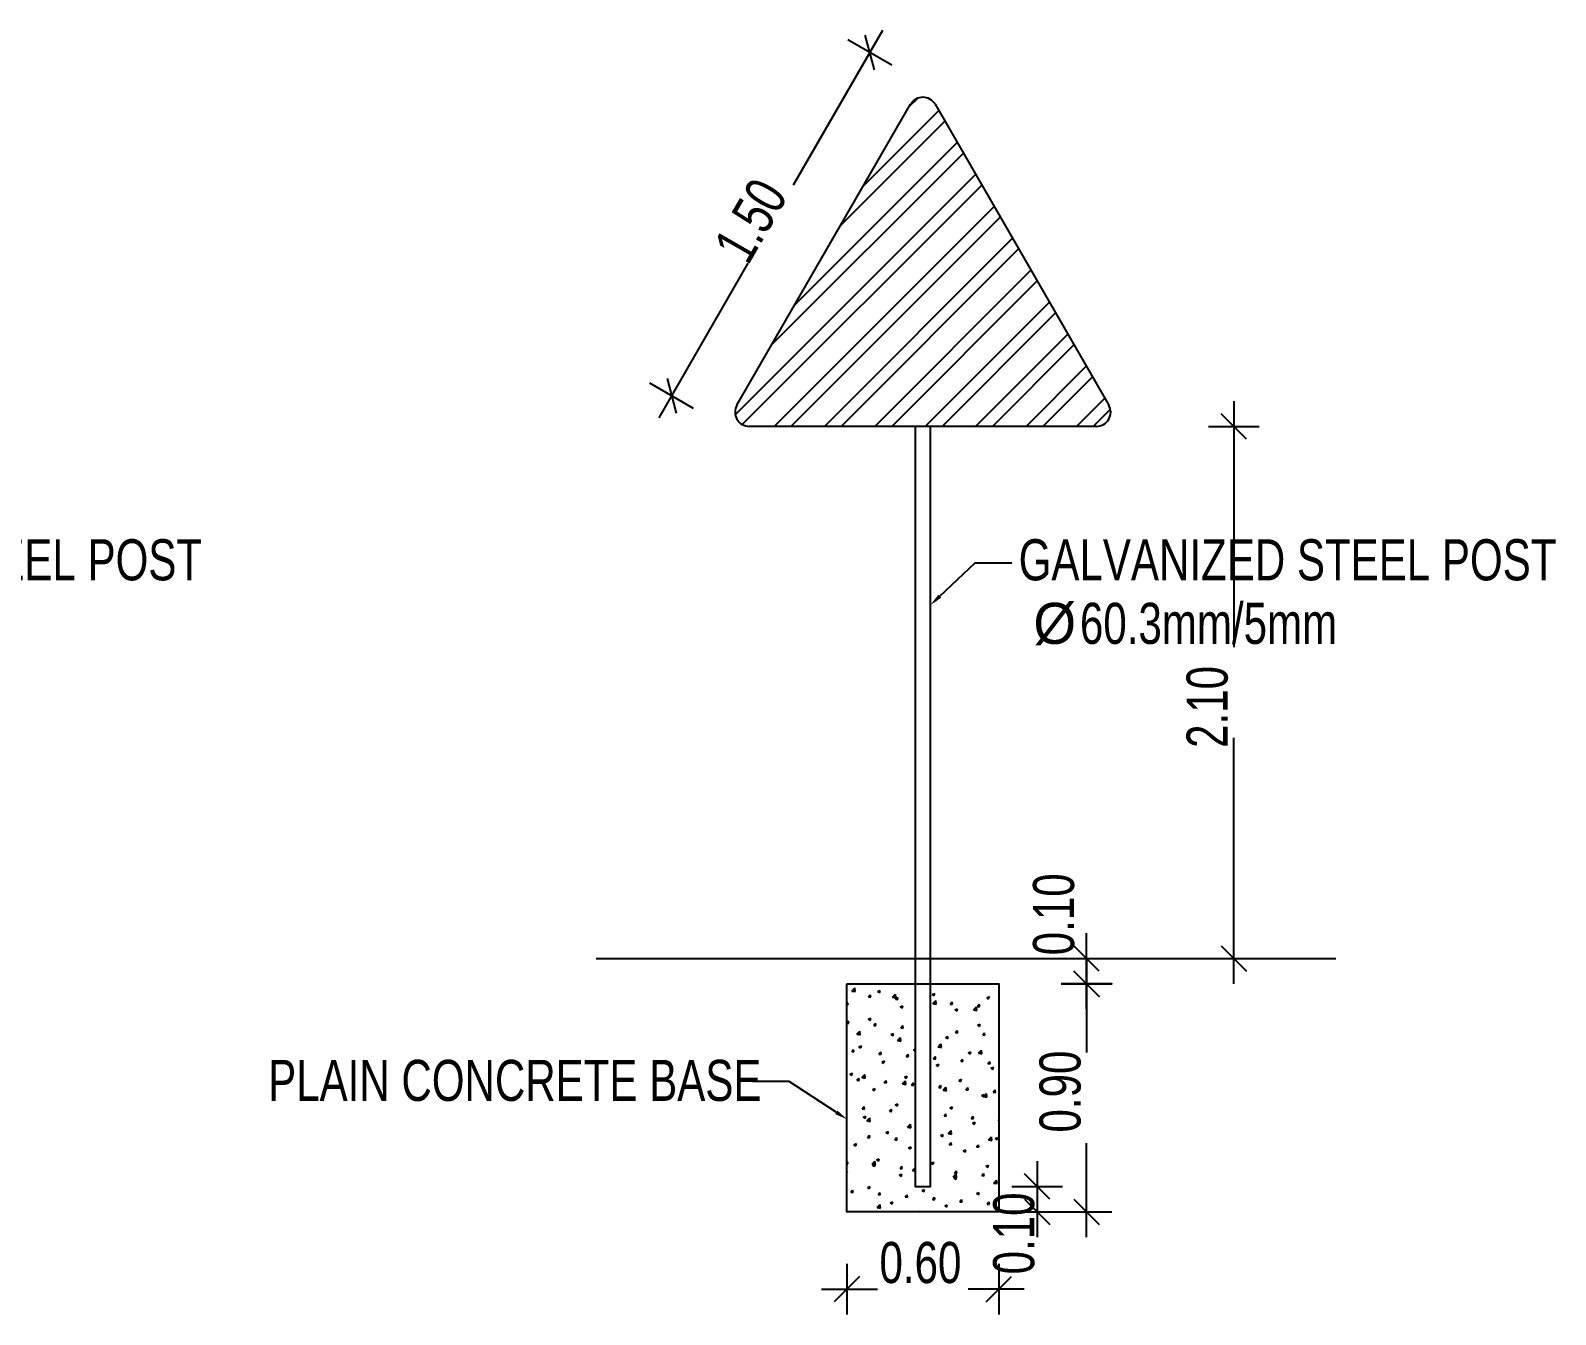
# Model space of a CAD drawing. Header units: metres. Extents: x 427982 to 431722, y 2905273 to 2906993.
# Drawn here: x 428546 to 428676, y 2905935.7 to 2906045.2 of the extents above; entities that cross this region are included whole.
import ezdxf

# ---------------------------------------------------------------- set-up
doc = ezdxf.new("R2010")
doc.units = ezdxf.units.M
doc.layers.add('TI-DETAILS', color=7, linetype='Continuous')
doc.styles.add('JEREC', font='swisscl.ttf')
doc.styles.add('MtXpl_AngsanaUPC', font='')
doc.styles.get('MtXpl_AngsanaUPC').set_extended_font_data('AngsanaUPC')

msp = doc.modelspace()

# ---------------------------------------------------------------- linework, layer by layer
at = {"layer": 'TI-DETAILS', "color": 7}
for p, q in [((428618.6098806975, 2906045.209813283), (428610.9971295968, 2906032.02414159)), ((428619.4004955699, 2906042.259198411), (428615.6592658254, 2906044.419198411)), ((428599.5530678802, 2906012.202445252), (428607.1658189809, 2906025.388116944)), ((428602.5036827523, 2906012.993060123), (428598.7624530079, 2906015.153060124)), ((428648.5533940357, 2906013.623046418), (428648.5533940357, 2905992.64443567)), ((428646.3933940357, 2906011.463046418), (428650.7133940356, 2906011.463046418)), ((428648.5533940357, 2905963.943046417), (428648.5533940357, 2905984.921657165)), ((428636.0130667222, 2905961.783046417), (428636.0130667222, 2905968.263046418)), ((428633.8530667221, 2905966.103046417), (428638.1730667221, 2905966.103046417)), ((428636.0130667222, 2905966.103046417), (428636.0130667222, 2905958.088858999)), ((428646.3933940357, 2905966.103046417), (428650.7133940356, 2905966.103046417)), ((428636.0130667222, 2905942.343046417), (428636.0130667222, 2905950.357233836)), ((428631.7901675383, 2905948.823046418), (428631.7901675383, 2905942.343046417)), ((428629.6301675383, 2905946.663046418), (428633.9501675383, 2905946.663046418)), ((428629.6301675383, 2905944.503046418), (428633.9501675383, 2905944.503046418)), ((428633.8530667221, 2905944.503046418), (428638.1730667221, 2905944.503046418)), ((428615.5705570469, 2905940.067908033), (428615.5705570469, 2905935.747908032)), ((428628.5305570469, 2905940.067908033), (428628.5305570469, 2905935.747908032)), ((428613.410557047, 2905937.907908032), (428618.1847444651, 2905937.907908032)), ((428630.6905570469, 2905937.907908032), (428625.9163696288, 2905937.907908032))]:
    msp.add_line(p, q, dxfattribs=at)
at = {"layer": 'TI-DETAILS', "color": 0, "linetype": 'ByBlock', "lineweight": -2}
for p, q in [((428617.9251881338, 2906041.863890974), (428617.1345732616, 2906044.814505846)), ((428600.237760444, 2906015.54836756), (428601.0283753163, 2906012.597752688)), ((428649.6333940357, 2906010.383046417), (428647.4733940357, 2906012.543046418)), ((428637.0930667221, 2905965.023046417), (428634.9330667221, 2905967.183046417)), ((428647.4733940357, 2905967.183046417), (428649.6333940357, 2905965.023046417)), ((428632.8701675383, 2905945.583046417), (428630.7101675384, 2905947.743046418)), ((428630.7101675384, 2905945.583046417), (428632.8701675383, 2905943.423046418)), ((428634.9330667221, 2905945.583046417), (428637.0930667221, 2905943.423046418)), ((428616.6505570469, 2905938.987908033), (428614.4905570469, 2905936.827908032)), ((428627.4505570469, 2905936.827908032), (428629.6105570469, 2905938.987908033))]:
    msp.add_line(p, q, dxfattribs=at)
at = {"layer": 'TI-DETAILS', "color": 2, "linetype": 'Continuous'}
for p, q in [((428620.9163396789, 2906038.764662597), (428621.5772809121, 2906039.42560383)), ((428617.0043400793, 2906031.988880532), (428623.4026868069, 2906038.38722726)), ((428615.0483402844, 2906028.600989507), (428623.9267953725, 2906037.479444595)), ((428611.1363406848, 2906021.825207442), (428624.9750125061, 2906035.663879263)), ((428609.1803408901, 2906018.437316417), (428625.4991210717, 2906034.756096599)), ((428606.057375607, 2906012.450568668), (428626.5473382054, 2906032.940531267)), ((428606.6552102973, 2906011.616512129), (428627.0714467709, 2906032.032748602)), ((428609.365527052, 2906011.463046417), (428628.1196639045, 2906030.217183269)), ((428610.7974182814, 2906011.463046417), (428628.64377247, 2906029.309400606)), ((428613.6612007476, 2906011.463046417), (428629.6919896037, 2906027.493835273)), ((428615.0930919771, 2906011.463046417), (428630.2160981692, 2906026.58605261)), ((428617.9568744433, 2906011.463046417), (428631.2643153028, 2906024.770487277)), ((428619.3887656728, 2906011.463046417), (428631.7884238683, 2906023.862704613)), ((428622.2525481391, 2906011.463046417), (428632.8366410021, 2906022.04713928)), ((428623.6844393687, 2906011.463046417), (428633.3607495675, 2906021.139356616)), ((428626.5482218349, 2906011.463046417), (428634.4089667013, 2906019.323791284)), ((428627.9801130642, 2906011.463046417), (428634.9330752668, 2906018.41600862)), ((428630.8438955305, 2906011.463046417), (428635.9812924003, 2906016.600443287)), ((428632.2757867599, 2906011.463046417), (428636.5054009659, 2906015.692660623)), ((428635.1395692262, 2906011.463046417), (428637.5536180996, 2906013.87709529)), ((428636.5714604556, 2906011.463046417), (428638.0360248061, 2906012.927610768)), ((428615.9921047011, 2905963.324660154), (428616.2802597561, 2905963.27996984)), ((428615.9934685424, 2905963.326092569), (428616.2458272676, 2905963.589104592)), ((428616.2802409108, 2905963.279997534), (428616.2444445822, 2905963.58769987)), ((428617.4051715718, 2905962.827191214), (428617.561368961, 2905963.013340014)), ((428617.4051728058, 2905962.827192856), (428617.598833055, 2905962.810249779)), ((428617.598790863, 2905962.810167794), (428617.5613280039, 2905963.013259671)), ((428618.1792822859, 2905963.27694311), (428618.4061423296, 2905963.364026522)), ((428618.1792846297, 2905963.27694288), (428618.3404495338, 2905963.168235778)), ((428618.340392187, 2905963.16822301), (428618.4060873245, 2905963.364013516)), ((428619.4499653649, 2905962.788376375), (428619.7381204201, 2905962.74368606)), ((428619.4513304539, 2905962.7898101), (428619.7036891791, 2905963.052822122)), ((428619.7381015557, 2905962.743713778), (428619.7023052272, 2905963.051416114)), ((428619.7290945634, 2905962.623874297), (428619.8852919525, 2905962.810023096)), ((428619.9227138363, 2905962.606850849), (428619.8852509772, 2905962.809942725)), ((428622.8355816584, 2905963.017458845), (428623.062441702, 2905963.104542257)), ((428622.8355840037, 2905963.017458614), (428622.9967489078, 2905962.908751514)), ((428622.9966915153, 2905962.90873874), (428623.0623866528, 2905963.104529245)), ((428627.4918810309, 2905962.75797458), (428627.7187410745, 2905962.845057992)), ((428627.4918833776, 2905962.75797435), (428627.6530482817, 2905962.649267248)), ((428627.6529908437, 2905962.649254469), (428627.7186859812, 2905962.845044975)), ((428615.5705570469, 2905962.275547313), (428615.6838218058, 2905962.319025581)), ((428615.5705570468, 2905962.155322531), (428615.6181290091, 2905962.123234838)), ((428615.6180716864, 2905962.123222075), (428615.6837668239, 2905962.319012581)), ((428619.7290957974, 2905962.623875939), (428619.9227560468, 2905962.606932863)), ((428620.1132611346, 2905961.972457904), (428620.3401211783, 2905962.059541316)), ((428620.1132634789, 2905961.972457674), (428620.2744283831, 2905961.863750574)), ((428620.2743710147, 2905961.863737805), (428620.3400661523, 2905962.059528311)), ((428622.9078260289, 2905962.252092596), (428623.195981084, 2905962.207402281)), ((428622.9091923652, 2905962.253527631), (428623.1615510904, 2905962.516539652)), ((428623.1959622008, 2905962.207430024), (428623.1601658723, 2905962.515132359)), ((428624.3769405468, 2905962.217240463), (428624.5331379358, 2905962.403389263)), ((428624.3769417808, 2905962.217242106), (428624.5706020301, 2905962.200299029)), ((428624.5705597832, 2905962.200216958), (428624.5330969241, 2905962.403308834)), ((428624.7695605072, 2905961.712973639), (428624.9964205508, 2905961.800057051)), ((428624.769562853, 2905961.71297341), (428624.9307277571, 2905961.604266309)), ((428624.9306703432, 2905961.604253534), (428624.9963654807, 2905961.800044041)), ((428626.3656866927, 2905961.715808816), (428626.6538417478, 2905961.671118502)), ((428626.3670542767, 2905961.71724516), (428626.6194130018, 2905961.980257183)), ((428626.6538228458, 2905961.671146268), (428626.6180265174, 2905961.978848604)), ((428626.7008635383, 2905962.013923545), (428626.8570609275, 2905962.200072345)), ((428626.7008647725, 2905962.01392519), (428626.8945250219, 2905961.996982112)), ((428626.8944827567, 2905961.996900013), (428626.8570198975, 2905962.199991889)), ((428615.5705570469, 2905960.640782764), (428615.6870002911, 2905960.779554417)), ((428615.5705570469, 2905960.58992933), (428615.7244643843, 2905960.576464183)), ((428615.7244221996, 2905960.576382224), (428615.6869593405, 2905960.7794741)), ((428617.390940611, 2905960.927456963), (428617.6178006546, 2905961.014540375)), ((428617.3909429543, 2905960.927456733), (428617.5521078583, 2905960.818749633)), ((428617.5520505142, 2905960.818736869), (428617.6177456517, 2905961.014527376)), ((428617.8547258936, 2905960.390088701), (428618.0109232827, 2905960.5762375)), ((428617.8547271266, 2905960.390090342), (428618.0483873759, 2905960.373147266)), ((428618.048345173, 2905960.373065278), (428618.0108823138, 2905960.576157154)), ((428620.1786488851, 2905960.186771783), (428620.3348462744, 2905960.372920583)), ((428620.1786501183, 2905960.186773426), (428620.3723103676, 2905960.16983035)), ((428620.3722681464, 2905960.169748333), (428620.3348052873, 2905960.372840209)), ((428626.7035393561, 2905960.408488434), (428626.9303993997, 2905960.495571845)), ((428626.7035417021, 2905960.408488204), (428626.8647066063, 2905960.299781103)), ((428626.8646491709, 2905960.299768328), (428626.9303443084, 2905960.495558835)), ((428616.4216606629, 2905959.63223211), (428616.709815718, 2905959.587541795)), ((428616.4230257515, 2905959.633665834), (428616.6753844766, 2905959.896677856)), ((428616.7097968518, 2905959.587569512), (428616.6740005232, 2905959.895271848)), ((428619.3249194599, 2905959.622971757), (428619.5517795036, 2905959.710055169)), ((428619.3249218036, 2905959.622971528), (428619.4860867077, 2905959.514264428)), ((428619.486029342, 2905959.514251663), (428619.5517244794, 2905959.71004217)), ((428619.8795213269, 2905959.095948331), (428620.1676763819, 2905959.051258016)), ((428619.8808876629, 2905959.097383364), (428620.1332463881, 2905959.360395386)), ((428620.1676574968, 2905959.051285757), (428620.1318611683, 2905959.358988092)), ((428623.3387495743, 2905958.561100894), (428623.5911082995, 2905958.824112916)), ((428623.6255181418, 2905958.515002002), (428623.5897218134, 2905958.822704338)), ((428623.9812188324, 2905959.363487493), (428624.2080788761, 2905959.450570904)), ((428623.9812211775, 2905959.363487264), (428624.1423860817, 2905959.254780163)), ((428624.1423286703, 2905959.254767393), (428624.2080238078, 2905959.450557899)), ((428624.8264948684, 2905959.780137949), (428624.9826922576, 2905959.966286748)), ((428624.8264961018, 2905959.780139593), (428625.0201563511, 2905959.763196516)), ((428625.0201140933, 2905959.763114442), (428624.982651234, 2905959.966206319)), ((428627.1504178602, 2905959.576821032), (428627.3066152493, 2905959.762969831)), ((428627.1504190935, 2905959.576822676), (428627.3440793427, 2905959.5598796)), ((428627.3440370666, 2905959.559797497), (428627.3065742075, 2905959.762889373)), ((428615.9803572238, 2905958.156303105), (428616.1365546129, 2905958.342451904)), ((428615.9803584557, 2905958.156304746), (428616.1740187051, 2905958.13936167)), ((428616.1739765097, 2905958.139279708), (428616.1365136505, 2905958.342371584)), ((428616.6025989363, 2905958.577970817), (428616.8294589799, 2905958.665054228)), ((428616.6026012788, 2905958.577970586), (428616.7637661829, 2905958.469263487)), ((428616.7637088413, 2905958.469250728), (428616.8294039788, 2905958.665041234)), ((428618.3042802154, 2905957.952986187), (428618.4604776045, 2905958.139134987)), ((428618.3042814475, 2905957.952987829), (428618.4979416968, 2905957.936044753)), ((428618.4978994831, 2905957.935962762), (428618.4604366238, 2905958.139054638)), ((428620.628203207, 2905957.74966927), (428620.7844005962, 2905957.93581807)), ((428620.6282044392, 2905957.749670912), (428620.8218646885, 2905957.732727837)), ((428620.8218224564, 2905957.732645817), (428620.7843595972, 2905957.935737693)), ((428621.2588983087, 2905958.318486552), (428621.402557047, 2905958.373631975)), ((428621.2589006528, 2905958.318486323), (428621.4025570468, 2905958.221588861)), ((428622.9521261986, 2905957.546352352), (428623.1083235878, 2905957.732501152)), ((428622.952127431, 2905957.546353996), (428623.1457876803, 2905957.529410919)), ((428623.1457454298, 2905957.529328871), (428623.1082825707, 2905957.732420748)), ((428623.3373819906, 2905958.559664552), (428623.6255370457, 2905958.514974237)), ((428625.2760491903, 2905957.343035435), (428625.4322465794, 2905957.529184235)), ((428625.4696684032, 2905957.326011926), (428625.432205544, 2905957.529103803)), ((428625.9151976813, 2905958.059002287), (428626.142057725, 2905958.146085699)), ((428625.9152000268, 2905958.059002058), (428626.0763649308, 2905957.950294958)), ((428626.0763074981, 2905957.950282187), (428626.1420026356, 2905958.146072693)), ((428626.7952426547, 2905958.023380773), (428627.0833977098, 2905957.978690458)), ((428626.7966114855, 2905958.024818424), (428627.0489702107, 2905958.287830446)), ((428627.0833787869, 2905957.978718246), (428627.0475824585, 2905958.286420582)), ((428615.8142572614, 2905956.22848467), (428616.041117305, 2905956.315568082)), ((428615.8142596035, 2905956.228484441), (428615.9754245076, 2905956.119777341)), ((428615.9753671685, 2905956.119764588), (428616.041062306, 2905956.315555094)), ((428618.5365777851, 2905957.273485611), (428618.7634378287, 2905957.360569023)), ((428618.5365801281, 2905957.273485381), (428618.6977450322, 2905957.164778281)), ((428618.6976876691, 2905957.164765523), (428618.7633828066, 2905957.360556029)), ((428623.1928771576, 2905957.014001347), (428623.4197372013, 2905957.101084758)), ((428623.1928795021, 2905957.014001117), (428623.3540444062, 2905956.905294017)), ((428623.3539869976, 2905956.905281253), (428623.4196821351, 2905957.101071758)), ((428625.2760504227, 2905957.343037079), (428625.469710672, 2905957.326094003)), ((428627.5999721818, 2905957.139718518), (428627.7561695711, 2905957.325867318)), ((428627.5999734144, 2905957.139720163), (428627.7936336637, 2905957.122777087)), ((428627.7935913766, 2905957.122694981), (428627.7561285174, 2905957.325786857)), ((428627.8491765301, 2905956.754517081), (428628.0760365738, 2905956.841600493)), ((428627.849178876, 2905956.754516852), (428628.0103437801, 2905956.645809752)), ((428628.0102863259, 2905956.645796982), (428628.0759814633, 2905956.841587488)), ((428616.4299115456, 2905955.719200592), (428616.5861089346, 2905955.905349391)), ((428616.4299127767, 2905955.719202233), (428616.623573026, 2905955.702259157)), ((428616.6235308196, 2905955.702177191), (428616.5860679605, 2905955.905269068)), ((428616.8512166249, 2905955.939804066), (428617.13937168, 2905955.895113751)), ((428616.8525829605, 2905955.941239097), (428617.1049416857, 2905956.20425112)), ((428617.1393527928, 2905955.895141491), (428617.1035564644, 2905956.202843826)), ((428617.7482361104, 2905954.923999464), (428617.9750961541, 2905955.011082876)), ((428617.7482384529, 2905954.923999236), (428617.909403357, 2905954.815292135)), ((428617.9093459963, 2905954.815279383), (428617.9750411339, 2905955.011069888)), ((428618.7538345372, 2905955.515883674), (428618.9100319264, 2905955.702032474)), ((428618.7538357684, 2905955.515885316), (428618.9474960177, 2905955.49894224)), ((428618.947453793, 2905955.498860246), (428618.9099909338, 2905955.701952123)), ((428620.3090772889, 2905955.403520287), (428620.5972323439, 2905955.358829972)), ((428620.3104448719, 2905955.404956628), (428620.5628035971, 2905955.667968649)), ((428620.4705566341, 2905955.969000405), (428620.6974166778, 2905956.056083817)), ((428620.4705589773, 2905955.969000176), (428620.6317238814, 2905955.860293076)), ((428620.5972134378, 2905955.358857735), (428620.5614171094, 2905955.666560071)), ((428620.6316664968, 2905955.860280317), (428620.6973616343, 2905956.056070824)), ((428621.0777575287, 2905955.312566756), (428621.2339549179, 2905955.498715556)), ((428621.0777587601, 2905955.312568401), (428621.2714190094, 2905955.295625324)), ((428621.2713767663, 2905955.295543301), (428621.2339139072, 2905955.498635176)), ((428623.4016805204, 2905955.109249839), (428623.5578779097, 2905955.295398639)), ((428623.4016817519, 2905955.109251483), (428623.5953420012, 2905955.092308407)), ((428623.5952997397, 2905955.092226355), (428623.5578368806, 2905955.295318232)), ((428623.7683067831, 2905954.868674158), (428624.0206655083, 2905955.13168618)), ((428624.055074083, 2905954.82257398), (428624.0192777545, 2905955.130276316)), ((428625.1268560065, 2905955.709516141), (428625.3537160501, 2905955.796599552)), ((428625.1268583513, 2905955.709515912), (428625.2880232554, 2905955.600808812)), ((428625.2879658253, 2905955.600796047), (428625.3536609628, 2905955.796586553)), ((428625.7256035121, 2905954.905932922), (428625.8818009012, 2905955.092081722)), ((428625.9192227133, 2905954.88890941), (428625.881759854, 2905955.092001287)), ((428619.6822149593, 2905953.619514258), (428619.9090750028, 2905953.706597671)), ((428619.682217302, 2905953.619514031), (428619.8433822061, 2905953.51080693)), ((428619.843324824, 2905953.510794176), (428619.9090199616, 2905953.706584682)), ((428623.7669379527, 2905954.867236508), (428624.0550930078, 2905954.822546193)), ((428625.7256047436, 2905954.905934567), (428625.9192649928, 2905954.88899149)), ((428627.0608348552, 2905954.405030935), (428627.2876948989, 2905954.492114346)), ((428627.0608372006, 2905954.405030707), (428627.2220021047, 2905954.296323606)), ((428627.2219446531, 2905954.296310841), (428627.2876397905, 2905954.492101347)), ((428627.2247986166, 2905954.330952729), (428627.5129536717, 2905954.286262414)), ((428627.2261686947, 2905954.332391687), (428627.4785274199, 2905954.595403711)), ((428627.512934728, 2905954.286290225), (428627.4771383995, 2905954.59399256)), ((428628.0495265037, 2905954.702616005), (428628.2057238929, 2905954.888764804)), ((428628.0495277352, 2905954.70261765), (428628.2431879846, 2905954.685674573)), ((428628.2431456865, 2905954.685592465), (428628.2056828274, 2905954.888684341)), ((428616.8794658673, 2905953.282098078), (428617.0356632566, 2905953.468246877)), ((428616.8794670976, 2905953.28209972), (428617.073127347, 2905953.265156643)), ((428616.9598944355, 2905952.574513318), (428617.1867544791, 2905952.66159673)), ((428616.9598967773, 2905952.57451309), (428617.1210616814, 2905952.465805989)), ((428617.0730851296, 2905953.265074676), (428617.0356222704, 2905953.468166552)), ((428617.1210043234, 2905952.465793241), (428617.186699461, 2905952.661583746)), ((428617.2821401695, 2905952.248812361), (428617.5344988946, 2905952.511824383)), ((428617.5689087339, 2905952.202713469), (428617.5331124055, 2905952.510415805)), ((428619.2033888589, 2905953.078781161), (428619.3595862481, 2905953.26492996)), ((428619.2033900894, 2905953.078782804), (428619.3970503386, 2905953.061839727)), ((428619.397008103, 2905953.06175773), (428619.3595452438, 2905953.264849607)), ((428623.8512348423, 2905952.672147325), (428624.0074322313, 2905952.858296125)), ((428623.8512360728, 2905952.67214897), (428624.0448963221, 2905952.655205894)), ((428624.0448540498, 2905952.65512384), (428624.0073911907, 2905952.858215716)), ((428624.3385143316, 2905953.360029993), (428624.5653743753, 2905953.447113405)), ((428624.3385166758, 2905953.360029766), (428624.4996815798, 2905953.251322666)), ((428624.4996241525, 2905953.251309906), (428624.5653192901, 2905953.447100412)), ((428626.1751578339, 2905952.468830409), (428626.3313552231, 2905952.654979208)), ((428626.1751590645, 2905952.468832053), (428626.3688193137, 2905952.451888976)), ((428626.3687770232, 2905952.451806893), (428626.331314164, 2905952.65489877)), ((428617.2807725868, 2905952.247376022), (428617.5689276418, 2905952.202685707)), ((428617.329020189, 2905950.844995564), (428617.4852175782, 2905951.031144364)), ((428617.5226394396, 2905950.827972159), (428617.4851765805, 2905951.031064035)), ((428618.8938732844, 2905951.270028112), (428619.120733328, 2905951.357111524)), ((428618.8938756265, 2905951.270027884), (428619.0550405307, 2905951.161320784)), ((428619.0549831513, 2905951.161308035), (428619.1206782887, 2905951.357098542)), ((428620.7386332506, 2905951.711092243), (428621.0267883058, 2905951.666401928)), ((428620.7400020809, 2905951.712529891), (428620.9923608061, 2905951.975541914)), ((428621.0267693789, 2905951.666429714), (428620.9909730504, 2905951.974132049)), ((428623.5501726569, 2905951.010543847), (428623.7770327004, 2905951.097627259)), ((428623.5501750005, 2905951.010543621), (428623.7113399046, 2905950.901836519)), ((428623.7112824797, 2905950.901823764), (428623.7769776172, 2905951.097614271)), ((428624.1964939146, 2905951.174808464), (428624.4846489696, 2905951.130118149)), ((428624.1978639923, 2905951.176247421), (428624.4502227175, 2905951.439259444)), ((428624.4846300241, 2905951.130145958), (428624.4488336955, 2905951.437848294)), ((428626.2724931805, 2905952.055544788), (428626.4993532242, 2905952.1426282)), ((428626.2724955251, 2905952.055544561), (428626.4336604292, 2905951.946837461)), ((428626.4336029803, 2905951.9468247), (428626.4992981179, 2905952.142615206)), ((428628.4990808254, 2905952.265513491), (428628.5305570468, 2905952.303025391)), ((428628.4990820561, 2905952.265515137), (428628.5305570469, 2905952.262761432)), ((428616.1715527606, 2905950.225027171), (428616.3984128043, 2905950.312110584)), ((428616.171555102, 2905950.225026944), (428616.332720006, 2905950.116319844)), ((428616.3326626507, 2905950.1163071), (428616.3983577882, 2905950.312097606)), ((428617.3290214185, 2905950.844997207), (428617.5226816679, 2905950.82805413)), ((428619.6529431808, 2905950.641678647), (428619.8091405699, 2905950.827827446)), ((428619.6529444102, 2905950.64168029), (428619.8466046595, 2905950.624737213)), ((428619.846562413, 2905950.624655215), (428619.8090995538, 2905950.827747091)), ((428620.8278521333, 2905949.965542906), (428621.0547121769, 2905950.052626319)), ((428620.8278544758, 2905949.965542679), (428620.9890193799, 2905949.856835579)), ((428620.9889619791, 2905949.85682283), (428621.0546571166, 2905950.052613336)), ((428624.300789164, 2905950.235044812), (428624.4569865533, 2905950.421193612)), ((428624.3007903936, 2905950.235046457), (428624.494450643, 2905950.21810338)), ((428624.4944083597, 2905950.218021324), (428624.4569455006, 2905950.4211132)), ((428625.4841515058, 2905949.706058641), (428625.7110115494, 2905949.793142053)), ((428625.6452613074, 2905949.59733856), (428625.7109564449, 2905949.793129065)), ((428626.6247121555, 2905950.031727895), (428626.7809095447, 2905950.217876695)), ((428626.6247133854, 2905950.03172954), (428626.8183736347, 2905950.014786463)), ((428626.8183313331, 2905950.014704379), (428626.780868474, 2905950.217796254)), ((428627.6543545785, 2905950.638524684), (428627.9425096336, 2905950.593834369)), ((428627.6557259036, 2905950.639964952), (428627.9080846287, 2905950.902976974)), ((428627.942490669, 2905950.593862203), (428627.9066943405, 2905950.901564539)), ((428628.2064720294, 2905950.751059582), (428628.4333320731, 2905950.838142994)), ((428628.2064743744, 2905950.751059355), (428628.3676392785, 2905950.642352255)), ((428628.3675818081, 2905950.642339494), (428628.4332769456, 2905950.83813)), ((428615.570557047, 2905948.749340797), (428615.6108489084, 2905948.797358768)), ((428615.5705570469, 2905948.601071298), (428615.648312997, 2905948.594268533)), ((428615.6482707762, 2905948.594186588), (428615.6108079171, 2905948.797278465)), ((428617.7103285488, 2905948.554947978), (428617.9984836038, 2905948.510257663)), ((428617.7116973784, 2905948.556385625), (428617.9640561037, 2905948.819397648)), ((428617.7785745109, 2905948.407893051), (428617.9347719, 2905948.594041851)), ((428617.9721937496, 2905948.390869644), (428617.9347308904, 2905948.59396152)), ((428617.9984646749, 2905948.510285447), (428617.9626683465, 2905948.817987783)), ((428618.1055316097, 2905948.920541966), (428618.3323916533, 2905949.007625377)), ((428618.1055339511, 2905948.920541739), (428618.2666988552, 2905948.811834638)), ((428618.2666414784, 2905948.811821895), (428618.3323366159, 2905949.007612401)), ((428622.7618309821, 2905948.661057701), (428622.9886910258, 2905948.748141112)), ((428622.7618333251, 2905948.661057474), (428622.9229982292, 2905948.552350374)), ((428622.9229408069, 2905948.552337624), (428622.9886359445, 2905948.748128129)), ((428625.4841538498, 2905949.706058414), (428625.6453187539, 2905949.597351315)), ((428627.4181303546, 2905948.401573435), (428627.6449903983, 2905948.488656847)), ((428627.5792401352, 2905948.292853353), (428627.6449352728, 2905948.48864386)), ((428615.5705570468, 2905947.947456401), (428615.6100711297, 2905947.962624436)), ((428615.5705570469, 2905947.845012032), (428615.6100161154, 2905947.962611466)), ((428617.7785757394, 2905948.407894694), (428617.9722359887, 2905948.390951617)), ((428620.0395104584, 2905947.61605676), (428620.2663705021, 2905947.703140171)), ((428620.0395128004, 2905947.616056534), (428620.2006777044, 2905947.507349432)), ((428620.1024975024, 2905948.204576134), (428620.2586948916, 2905948.390724933)), ((428620.1024987311, 2905948.204577777), (428620.2961589804, 2905948.187634701)), ((428620.2006203062, 2905947.507336689), (428620.2663154438, 2905947.703127195)), ((428620.2961167229, 2905948.187552698), (428620.2586538638, 2905948.390644574)), ((428621.1681892126, 2905948.018664199), (428621.4025570468, 2905947.982315808)), ((428621.1695592897, 2905948.020103156), (428621.4025570468, 2905948.262936889)), ((428624.6260498765, 2905947.482380419), (428624.9142049316, 2905947.437690105)), ((428624.6274212013, 2905947.483820686), (428624.8797799264, 2905947.746832708)), ((428624.695809831, 2905947.356572495), (428624.9226698746, 2905947.443655906)), ((428624.6958121743, 2905947.356572269), (428624.8569770784, 2905947.247865169)), ((428624.7503434858, 2905947.797942299), (428624.9065408749, 2905947.984091099)), ((428624.7503447146, 2905947.797943944), (428624.944004964, 2905947.781000867)), ((428624.8569196347, 2905947.247852418), (428624.9226147722, 2905947.443642924)), ((428624.9141859651, 2905947.437717937), (428624.8783896366, 2905947.745420273)), ((428624.9439626698, 2905947.780918807), (428624.9064998106, 2905947.984010684)), ((428627.0742664775, 2905947.594625382), (428627.2304638666, 2905947.780774182)), ((428627.0742677063, 2905947.594627027), (428627.2679279557, 2905947.57768395)), ((428627.2678856431, 2905947.577601862), (428627.230422784, 2905947.780693738)), ((428627.418132699, 2905948.401573209), (428627.5792976031, 2905948.292866109)), ((428628.0852831126, 2905946.947538216), (428628.3376418377, 2905947.210550237)), ((428628.3720466101, 2905946.901434181), (428628.3362502817, 2905947.209136517)), ((428615.9042058411, 2905946.174107455), (428616.0604032302, 2905946.360256255)), ((428615.9042070686, 2905946.174109097), (428616.097867318, 2905946.15716602)), ((428616.0978250862, 2905946.157084072), (428616.0603622271, 2905946.360175949)), ((428617.3171899348, 2905946.571055819), (428617.5440499785, 2905946.658139231)), ((428617.3171922757, 2905946.571055592), (428617.4783571797, 2905946.462348492)), ((428617.4782998057, 2905946.462335754), (428617.5439949431, 2905946.658126259)), ((428618.2281288327, 2905945.970790537), (428618.3843262218, 2905946.156939337)), ((428618.2281300603, 2905945.97079218), (428618.4217903096, 2905945.953849105)), ((428618.4217480595, 2905945.953767128), (428618.3842852004, 2905946.156859004)), ((428620.5520518243, 2905945.76747362), (428620.7082492135, 2905945.953622419)), ((428620.745671033, 2905945.750450182), (428620.7082081737, 2905945.953542059)), ((428621.9734893073, 2905946.311571554), (428622.2003493509, 2905946.398654966)), ((428621.9734916496, 2905946.311571328), (428622.1346565538, 2905946.202864228)), ((428622.1345991341, 2905946.202851483), (428622.2002942715, 2905946.398641989)), ((428626.6297886798, 2905946.052087289), (428626.8566487234, 2905946.139170701)), ((428626.6297910236, 2905946.052087064), (428626.7909559277, 2905945.943379963)), ((428626.7908984624, 2905945.943367212), (428626.8565936, 2905946.139157718)), ((428628.0839105404, 2905946.94609664), (428628.3720655954, 2905946.901406326)), ((428618.1398845107, 2905944.862519934), (428618.4280395658, 2905944.817829619)), ((428618.1412545874, 2905944.863958889), (428618.3936133126, 2905945.126970912)), ((428618.428020616, 2905944.817857425), (428618.3922242875, 2905945.125559761)), ((428619.2511687836, 2905945.266570613), (428619.4780288273, 2905945.353654025)), ((428619.2511711249, 2905945.266570387), (428619.412336029, 2905945.157863287)), ((428619.4122786335, 2905945.157850548), (428619.477973771, 2905945.353641054)), ((428620.552053052, 2905945.767475264), (428620.7457133014, 2905945.750532188)), ((428621.7673831381, 2905944.503046417), (428621.851475224, 2905944.590688442)), ((428621.8601163894, 2905944.503046417), (428621.8500849325, 2905944.589276005)), ((428622.8759748159, 2905945.564156703), (428623.032172205, 2905945.750305503)), ((428622.8759760438, 2905945.564158347), (428623.069636293, 2905945.547215271)), ((428623.0695940063, 2905945.547133237), (428623.0321311472, 2905945.750225113)), ((428623.907468156, 2905945.007086348), (428624.1343281997, 2905945.09416976)), ((428623.9074704989, 2905945.007086123), (428624.068635403, 2905944.898379022)), ((428624.0685779618, 2905944.898366277), (428624.1342730993, 2905945.094156783)), ((428625.1998978077, 2905945.360839785), (428625.3560951967, 2905945.546988585)), ((428625.1998990354, 2905945.360841431), (428625.3935592848, 2905945.343898354)), ((428625.3935169797, 2905945.343816291), (428625.3560541206, 2905945.546908167)), ((428627.5238207992, 2905945.157522868), (428627.6800181884, 2905945.343671668)), ((428627.5238220271, 2905945.157524514), (428627.7174822764, 2905945.140581438)), ((428627.7174399532, 2905945.140499346), (428627.6799770941, 2905945.343591223))]:
    msp.add_line(p, q, dxfattribs=at)
at = {"layer": 'TI-DETAILS', "linetype": 'Continuous'}
for p, q in [((428606.1989634514, 2906013.273419217), (428621.005337808, 2906038.918811879)), ((428623.095776272, 2906038.9188119), (428637.9021506423, 2906013.273419217)), ((428636.8569314173, 2906011.463046417), (428607.2441826766, 2906011.463046417))]:
    msp.add_line(p, q, dxfattribs=at)
at = {"layer": 'TI-DETAILS', "color": 7}
for points in [[(428621.4025570468, 2906011.463046417), (428621.4025570468, 2905966.103046417), (428621.4025570468, 2905963.943046417), (428621.4025570468, 2905946.663046417), (428622.698557047, 2905946.663046417), (428622.698557047, 2905963.943046417), (428622.698557047, 2905966.103046417), (428622.698557047, 2906011.463046417)], [(428594.1907551444, 2905966.103046417), (428622.698557047, 2905966.103046417), (428657.2462998717, 2905966.103046417)]]:
    msp.add_lwpolyline(points, dxfattribs=at)
at = {"layer": 'TI-DETAILS', "color": 7, "linetype": 'ByBlock', "lineweight": -2}
for points in [[(428623.4832903073, 2905996.975639403), (428626.4960925978, 2905999.824454062), (428629.6216528687, 2905999.824454062)], [(428614.6660002138, 2905952.985458988), (428610.6511349094, 2905955.604456707), (428607.5255746386, 2905955.604456707)]]:
    msp.add_lwpolyline(points, dxfattribs=at)
at = {"layer": 'TI-DETAILS', "color": 0, "linetype": 'ByBlock', "lineweight": -2}
msp.add_lwpolyline([(428634.9330667221, 2905965.023046417), (428637.0930667221, 2905962.863046418)], close=True, dxfattribs=at)
at = {"layer": 'TI-DETAILS', "color": 7}
for points in [[(428615.5705570469, 2905963.943046417), (428628.5305570469, 2905963.943046417), (428628.5305570469, 2905944.503046417), (428615.5705570469, 2905944.503046417)], [(428633.8530667221, 2905963.943046417), (428638.1730667221, 2905963.943046417)]]:
    msp.add_lwpolyline(points, close=True, dxfattribs=at)
at = {"layer": 'TI-DETAILS', "linetype": 'Continuous'}
for centre, radius, start, end in [((428622.0505570458, 2906038.315354314), 1.206915194916644, 29.99999932164437, 150.0000017869782), ((428607.2441826886, 2906012.669961625), 1.206915207803249, 150.0000006766881, 269.9999994263708), ((428636.8569314173, 2906012.669961618), 1.206915201354066, 269.9999999966649, 29.99999876733266)]:
    msp.add_arc(centre, radius, start, end, dxfattribs=at)
at = {"layer": 'TI-DETAILS', "color": 7}
for points in [[(428623.6069603106, 2905996.844850526), (428622.698557047, 2905996.233619383), (428623.359620304, 2905997.10642828)], [(428614.7643444133, 2905953.136218459), (428615.5705570469, 2905952.395393792), (428614.5676560145, 2905952.834699515)]]:
    msp.add_solid(points, dxfattribs=at)

# ---------------------------------------------------------------- texts
at = {"layer": 'TI-DETAILS', "color": 1, "style": 'JEREC'}
for s, rotation, p in [('1.50', 60.00000000145616, (428607.1315921788, 2906025.113698309)), ('2.10', 90, (428648.0323258838, 2905984.049446313)), ('0.10', 90, (428634.9408857307, 2905966.371592532)), ('0.90', 90, (428635.4919985703, 2905951.260300676)), ('0.10', 90, (428631.5413558571, 2905939.166285595))]:
    msp.add_text(s, height=3.5, rotation=rotation, dxfattribs=at).set_placement(p)
at = {"layer": 'TI-DETAILS', "color": 7}
for s, style, p in [('GALVANIZED STEEL POST', 'JEREC', (428514.7413588713, 2905998.336092332)), ('GALVANIZED STEEL POST', 'JEREC', (428630.2157919219, 2905998.336092332)), ('Ø', 'MtXpl_AngsanaUPC', (428631.4727250804, 2905992.919106749)), (' 60.3mm/5mm', 'JEREC', (428634.4427250804, 2905992.919106749)), ('PLAIN CONCRETE BASE', 'JEREC', (428566.2261324791, 2905953.955793536))]:
    msp.add_text(s, height=3.5, dxfattribs=dict(at, style=style)).set_placement(p)
at = {"layer": 'TI-DETAILS', "color": 1, "style": 'JEREC'}
msp.add_text('0.60', height=3.5, dxfattribs=at).set_placement((428618.3509055731, 2905938.428976185))

doc.saveas('drawing.dxf')
